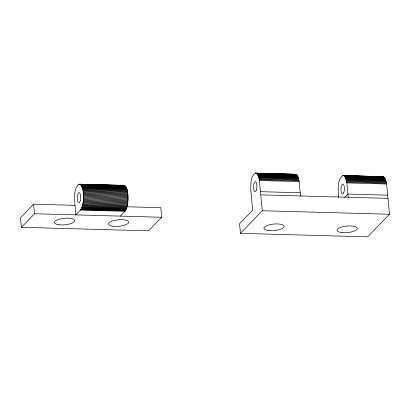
<?xml version="1.0" encoding="UTF-8"?>
<svg xmlns="http://www.w3.org/2000/svg" width="410" height="410" viewBox="0 0 410 410"><rect width="100%" height="100%" fill="white"/><g stroke="black" fill="none" stroke-linecap="round" stroke-linejoin="round"><path stroke-width="0.61" d="M83.532 197.451C83.112 193.848 83.953 183.844 78.387 184.444C71.56 192.772 75.712 205.384 75.845 214.886L80.493 210.038C82.974 206.379 83.322 201.74 83.532 197.451L128.053 198.676C127.843 202.97 127.495 207.609 125.019 211.268L120.371 216.111M128.053 198.676C127.664 194.596 128.509 186.212 123.205 185.515M74.943 205.348L33.599 204.206L20.5 217.777L21.402 227.314L148.61 230.82L161.709 217.254L160.812 207.711L127.1 206.784M21.402 227.314L34.501 213.748L161.709 217.254M300.52 195.954L299.146 181.594C298.577 179.047 298.295 175.383 295.533 174.255L255.486 173.143C250.274 176.223 250.987 184.131 250.73 189.466L252.657 210.243L239.553 223.809L240.455 233.351L262.292 210.735L389.5 214.24L386.599 184.003C386.092 181.563 385.42 175.839 381.807 176.946M344.877 197.246L347.921 194.089L387.675 195.186M389.5 214.24L367.667 236.857L240.455 233.351M294.646 174.383L295.533 174.255M382.986 176.669L342.939 175.557C336.466 180.087 338.424 190.671 338.706 197.487M255.189 173.189L295.825 174.332M342.642 175.598L383.283 176.741M255.486 173.143L296.112 174.46M342.939 175.557L383.57 176.874M256.363 173.368L296.399 174.65M343.816 175.777L383.852 177.058M256.645 173.553L296.676 174.896M344.103 175.967L384.134 177.304M256.921 173.799L257.193 174.096L296.948 175.193M344.38 176.208L344.651 176.51L384.406 177.602M257.193 174.096L257.454 174.45L297.209 175.547M344.651 176.51L344.912 176.859L384.667 177.955M257.454 174.45L257.711 174.855L297.46 175.951M344.912 176.859L345.164 177.269L384.918 178.36M257.711 174.855L257.951 175.311L297.706 176.408M345.164 177.269L345.41 177.72L385.159 178.816M257.951 175.311L258.182 175.818L297.937 176.91M345.41 177.72L345.64 178.227L385.39 179.319M258.182 175.818L258.397 176.367L298.152 177.463M345.64 178.227L345.856 178.775L385.61 179.872M258.397 176.367L258.602 176.961L298.357 178.058M345.856 178.775L346.06 179.37L385.815 180.467M258.602 176.961L258.792 177.597L298.547 178.693M346.06 179.37L346.25 180.005L386.005 181.102M258.792 177.597L258.966 178.273L298.721 179.365M346.25 180.005L346.424 180.682L386.179 181.779M258.966 178.273L259.125 178.98L298.88 180.077M346.424 180.682L346.583 181.394L386.333 182.486M259.125 178.98L259.269 179.724L299.018 180.82M346.583 181.394L346.722 182.137L386.476 183.229M259.269 179.724L259.392 180.497L299.146 181.594M346.722 182.137L346.85 182.906L386.599 184.003M78.976 184.187L124.092 185.392M79.863 184.239L124.384 185.463M80.15 184.367L124.676 185.597M84.111 184.602L87.93 184.705M99.379 185.023L102.556 185.11M114.006 185.428L117.824 185.53M80.437 184.556L124.958 185.781M80.714 184.802L125.24 186.027M80.985 185.1L125.506 186.33M81.247 185.453L125.773 186.678M81.498 185.858L126.024 187.083M81.744 186.314L126.265 187.539M259.392 180.497L260.463 191.68L300.217 192.777M81.974 186.816L126.495 188.046M82.19 187.37L126.716 188.595M82.395 187.964L126.915 189.189M82.584 188.6L127.105 189.825M82.758 189.271L127.279 190.501M82.917 189.984L127.438 191.209M260.463 191.68L260.765 194.863L387.973 198.368M83.056 190.727L127.582 191.957M83.184 191.501L127.705 192.726M83.286 192.3L127.812 193.525M83.379 193.12L127.899 194.35M83.445 193.966L127.971 195.191M83.496 194.822L128.017 196.047M83.527 195.688L128.048 196.918M83.537 196.569L128.063 197.794M83.507 198.332L128.028 199.562M83.456 199.214L127.981 200.439M83.394 200.085L127.915 201.315M83.307 200.951L127.833 202.176M83.204 201.797L127.73 203.027M83.087 202.632L127.607 203.857M82.948 203.442L127.469 204.667M82.794 204.226L127.315 205.451M82.62 204.979L127.146 206.209M82.436 205.707L126.956 206.932M82.236 206.399L126.757 207.624M82.02 207.05L126.541 208.28M81.79 207.665L126.316 208.89M81.554 208.234L126.075 209.459M81.303 208.762L125.824 209.987M81.042 209.238L125.562 210.463M80.77 209.664L125.296 210.889M80.493 210.038L125.019 211.268M346.85 182.906L348.223 197.272M260.765 194.863L262.292 210.735M33.599 204.206L34.501 213.748M256.429 189.927A5.064 1.691 -88.4 0 0 255.645 181.666A5.064 1.691 -88.4 0 0 253.58 188.339A5.064 1.691 -88.4 0 0 256.429 189.927M268.406 230.517A10.127 3.28 -5.4 0 0 284.104 226.689A10.127 3.28 -5.4 0 0 269.606 224.726A10.127 3.28 -5.4 0 0 268.406 230.517M341.55 232.537A10.127 3.28 -5.4 0 0 357.248 228.703A10.127 3.28 -5.4 0 0 342.755 226.74A10.127 3.28 -5.4 0 0 341.55 232.537M343.882 192.336A5.064 1.691 -88.4 0 0 343.103 184.075A5.064 1.691 -88.4 0 0 341.038 190.747A5.064 1.691 -88.4 0 0 343.882 192.336M112.955 226.238A10.127 3.28 -5.4 0 0 128.653 222.404A10.127 3.28 -5.4 0 0 114.159 220.442A10.127 3.28 -5.4 0 0 112.955 226.238M58.891 224.747A10.127 3.28 -5.4 0 0 74.589 220.913A10.127 3.28 -5.4 0 0 60.096 218.955A10.127 3.28 -5.4 0 0 58.891 224.747M80.216 200.926A5.064 1.691 -88.4 0 0 79.438 192.664A5.064 1.691 -88.4 0 0 77.372 199.342A5.064 1.691 -88.4 0 0 80.216 200.926"/></g></svg>
